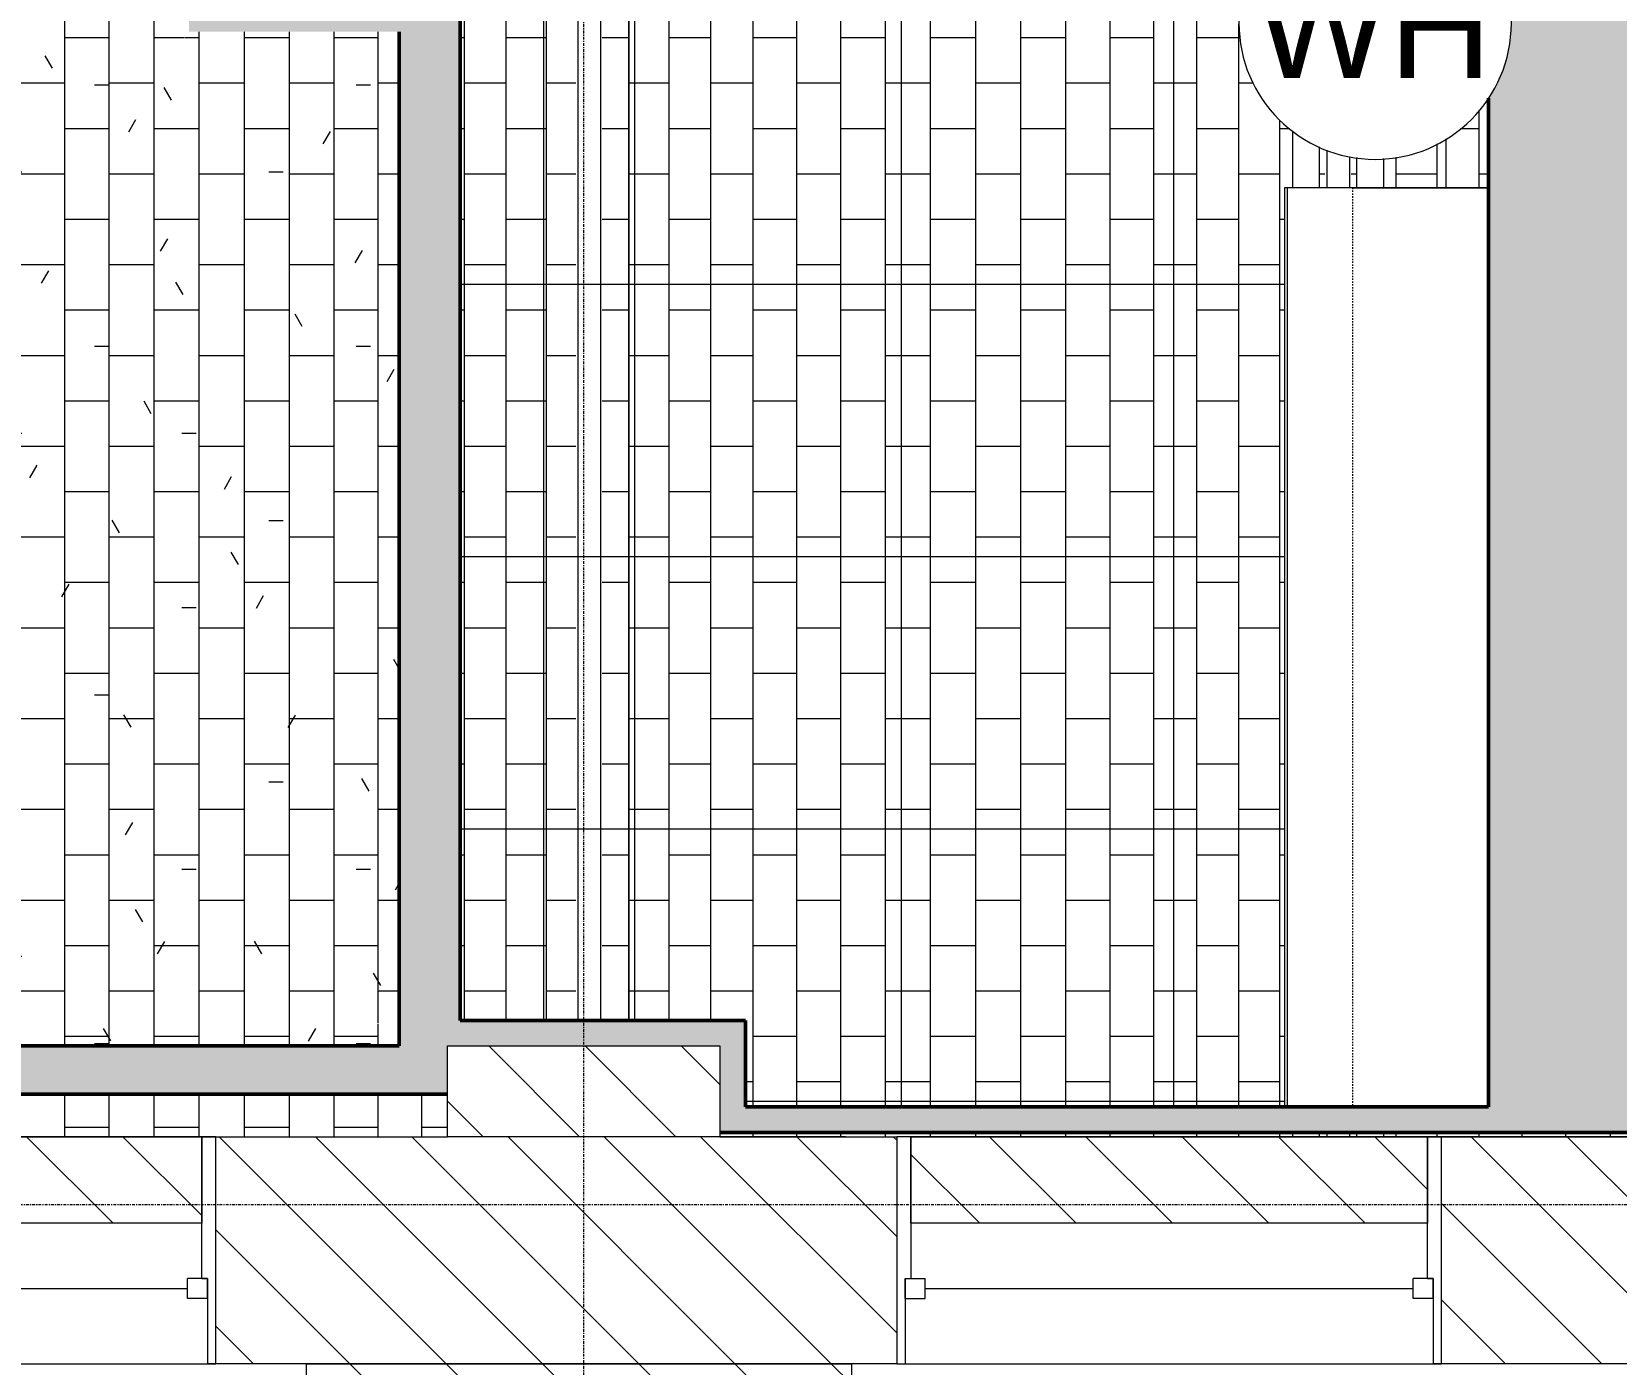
# Model space of a CAD drawing. Header units: inches. Extents: x -956 to 966, y -1111 to 895.
# Drawn here: x 317 to 456.7, y -243.3 to -125.9 of the extents above; entities that cross this region are included whole.
import ezdxf

# ---------------------------------------------------------------- set-up
doc = ezdxf.new("R2010")
doc.units = ezdxf.units.IN
doc.header["$MEASUREMENT"] = 0
for name, pattern in [('Dash', [0.25, 0.125, -0.125]), ('Dash_2_', [0.25, 0.125, -0.125]), ('Grid Line 1_4_', [0.4375, 0.25, -0.0625, 0.0625, -0.0625])]:
    doc.linetypes.add(name, pattern=pattern)
for name, color, linetype, lineweight in [('A-ANNO-NOTE', 131, 'Continuous', 9), ('A-CLNG', 13, 'Continuous', 13), ('A-CLNG-PATT', 13, 'Continuous', 13), ('A-FLOR', 192, 'Continuous', 13), ('A-GLAZ', 151, 'Continuous', 13), ('A-WALL', 113, 'Continuous', 13), ('A-WALL-PATT', 111, 'Continuous', 13), ('I-WALL', 2, 'Continuous', 13), ('P-SANR-FIXT', 6, 'Continuous', 13), ('Q-CASE', 31, 'Continuous', 9), ('Q-CASE-HDLN', 31, 'Dash_2_', 9), ('S-COLS', 52, 'Continuous', 13), ('S-GRID', 1, 'Continuous', 9)]:
    doc.layers.add(name, color=color, linetype=linetype, lineweight=lineweight)
doc.styles.add('Arial', font='arial.ttf', dxfattribs={"height": 9})
pattern_1 = [(135, (0, 0), (-4.24264, -4.24264), [])]

# ---------------------------------------------------------------- blocks, each defined once
blk = doc.blocks.new('Concrete-Square-Column - 24 x 8 pier-3368452-7TH FLOOR TELECOM OVERHEAD ROUTING PLAN')
at = {"layer": 'S-COLS', "lineweight": 9}
h = blk.add_hatch(dxfattribs=at)
h.set_pattern_fill('FP1_10', color=9, style=0, pattern_type=2)
h.set_pattern_definition([(225, (-219.244, -365.68), (4.24264, -4.24264), [])])
h.paths.add_polyline_path([(4, 12), (-4, 12), (-4, -12), (4, -12), (4, -6.62)], flags=0)
at = {"layer": 'S-COLS', "color": 53, "lineweight": 20}
for p, q in [((-4, 12), (4, 12)), ((-4, -12), (-4, 12)), ((4, 12), (4, -12)), ((4, -12), (-4, -12))]:
    blk.add_line(p, q, dxfattribs=at)
blk = doc.blocks.new('Double Hung - 48_ x 88_-2956991-7TH FLOOR TELECOM OVERHEAD ROUTING PLAN')
at = {"layer": 'A-GLAZ', "color": 53, "lineweight": 20}
for p, q in [((-22.75, 10), (-24, 10)), ((-22.75, 10), (-22.75, -2.5)), ((22.75, 10), (24, 10)), ((22.75, -2.5), (22.75, 10)), ((-23.25, -2.5), (-21.5, -2.5)), ((-23.25, -4.25), (-23.25, -2.5)), ((-23.25, -2.5), (-22.75, -2.5)), ((-23.25, -2.5), (-23.25, -10)), ((-21.5, -4.25), (-21.5, -2.5)), ((21.5, -4.25), (21.5, -2.5)), ((23.25, -2.5), (21.5, -2.5)), ((22.75, -2.5), (23.25, -2.5)), ((23.25, -4.25), (23.25, -2.5)), ((23.25, -2.5), (23.25, -10)), ((-21.5, -3.375), (21.5, -3.375)), ((-23.25, -4.25), (-21.5, -4.25)), ((23.25, -4.25), (21.5, -4.25)), ((-24, -10), (-23.25, -10)), ((24, -10), (23.25, -10))]:
    blk.add_line(p, q, dxfattribs=at)
blk = doc.blocks.new('Closet Shelf and Pole - 18_ Deep x 8_H-3525287-7TH FLOOR TELECOM OVERHEAD ROUTING PLAN')
at = {"layer": 'Q-CASE', "color": 9}
for p, q in [((0, 0), (0, -17.75)), ((0, -12), (0, 0)), ((81, -12), (81, 0)), ((0, -17.75), (0, -18)), ((0, -17.75), (81, -17.75)), ((0, -18), (81, -18))]:
    blk.add_line(p, q, dxfattribs=at)
at = {"layer": 'Q-CASE-HDLN', "color": 9, "linetype": 'Dash'}
blk.add_line((0, -12), (81, -12), dxfattribs=at)
blk = doc.blocks.new('FP_1_69-7TH FLOOR TELECOM OVERHEAD ROUTING PLAN')
at = {"layer": 'A-CLNG-PATT', "color": 50}
for p, q in [((331.96, -215.24), (331.96, -53.24)), ((335.87, -215.24), (335.87, -53.24)), ((339.82, -215.24), (339.82, -53.24)), ((367.18, -212.99), (367.18, -99.62)), ((370.84, -212.99), (370.84, -99.62)), ((374.39, -212.99), (374.39, -99.62)), ((331.96, -126.39), (335.87, -126.39)), ((339.82, -126.39), (342.44, -126.39)), ((342.51, -126.39), (343.8, -126.39)), ((343.8, -215.24), (343.8, -125.87)), ((347.78, -215.24), (347.78, -125.87)), ((347.78, -126.39), (351.75, -126.39)), ((351.75, -133.64), (351.75, -125.87)), ((355.69, -215.24), (355.69, -125.87)), ((355.69, -126.39), (359.58, -126.39)), ((359.58, -127.32), (359.58, -125.87)), ((366.81, -126.39), (367.18, -126.39)), ((370.84, -126.39), (374.15, -126.39)), ((374.15, -126.39), (374.39, -126.39)), ((359.58, -213.09), (359.58, -127.35)), ((328.1, -130.39), (331.96, -130.39)), ((335.87, -130.39), (339.82, -130.39)), ((343.8, -130.39), (347.78, -130.39)), ((351.75, -130.39), (355.68, -130.39)), ((359.58, -130.39), (361.43, -130.39)), ((367.18, -130.39), (370.84, -130.39)), ((374.39, -130.39), (376.99, -130.39)), ((351.75, -215.24), (351.75, -133.67)), ((331.96, -134.39), (335.87, -134.39)), ((339.82, -134.39), (343.8, -134.39)), ((347.78, -134.39), (351.75, -134.39)), ((355.69, -134.39), (359.58, -134.39)), ((366.81, -134.39), (367.18, -134.39)), ((370.84, -134.39), (374.15, -134.39)), ((374.15, -134.39), (374.39, -134.39)), ((328.1, -138.39), (331.96, -138.39)), ((335.87, -138.39), (339.82, -138.39)), ((343.8, -138.39), (347.78, -138.39)), ((351.75, -138.39), (355.69, -138.39)), ((359.58, -138.39), (361.43, -138.39)), ((367.18, -138.39), (370.84, -138.39)), ((374.39, -138.39), (376.99, -138.39)), ((331.96, -142.39), (335.87, -142.39)), ((339.82, -142.39), (343.8, -142.39)), ((347.78, -142.39), (351.75, -142.39)), ((355.69, -142.39), (359.58, -142.39)), ((366.81, -142.39), (367.18, -142.39)), ((370.84, -142.39), (374.15, -142.39)), ((374.15, -142.39), (374.39, -142.39)), ((328.1, -146.39), (331.96, -146.39)), ((335.87, -146.39), (339.82, -146.39)), ((343.8, -146.39), (347.78, -146.39)), ((351.75, -146.39), (355.69, -146.39)), ((359.58, -146.39), (361.43, -146.39)), ((367.18, -146.39), (370.84, -146.39)), ((374.39, -146.39), (376.99, -146.39)), ((331.96, -150.39), (335.87, -150.39)), ((339.82, -150.39), (343.8, -150.39)), ((347.78, -150.39), (351.75, -150.39)), ((355.69, -150.39), (359.58, -150.39)), ((366.81, -150.39), (367.18, -150.39)), ((370.84, -150.39), (374.15, -150.39)), ((374.15, -150.39), (374.39, -150.39)), ((328.1, -154.39), (331.96, -154.39)), ((335.87, -154.39), (339.82, -154.39)), ((343.8, -154.39), (347.78, -154.39)), ((351.75, -154.39), (355.69, -154.39)), ((359.58, -154.39), (361.43, -154.39)), ((367.18, -154.39), (370.84, -154.39)), ((374.39, -154.39), (376.99, -154.39)), ((331.96, -158.39), (335.87, -158.39)), ((339.82, -158.39), (343.8, -158.39)), ((347.78, -158.39), (351.75, -158.39)), ((355.69, -158.39), (359.58, -158.39)), ((366.81, -158.39), (367.18, -158.39)), ((370.84, -158.39), (374.15, -158.39)), ((374.15, -158.39), (374.39, -158.39)), ((328.1, -162.39), (331.96, -162.39)), ((335.87, -162.39), (339.82, -162.39)), ((343.8, -162.39), (347.78, -162.39)), ((351.75, -162.39), (355.69, -162.39)), ((359.58, -162.39), (361.43, -162.39)), ((367.18, -162.39), (370.84, -162.39)), ((374.39, -162.39), (376.99, -162.39)), ((331.96, -166.39), (335.87, -166.39)), ((339.82, -166.39), (343.8, -166.39)), ((347.78, -166.39), (351.75, -166.39)), ((355.69, -166.39), (359.58, -166.39)), ((366.81, -166.39), (367.18, -166.39)), ((370.84, -166.39), (374.15, -166.39)), ((374.15, -166.39), (374.39, -166.39)), ((328.1, -170.39), (331.96, -170.39)), ((335.87, -170.39), (339.82, -170.39)), ((343.8, -170.39), (347.78, -170.39)), ((351.75, -170.39), (355.69, -170.39)), ((359.58, -170.39), (361.43, -170.39)), ((367.18, -170.39), (370.84, -170.39)), ((374.39, -170.39), (376.99, -170.39)), ((331.96, -174.39), (335.87, -174.39)), ((339.82, -174.39), (343.8, -174.39)), ((347.78, -174.39), (351.75, -174.39)), ((355.69, -174.39), (359.58, -174.39)), ((366.81, -174.39), (367.18, -174.39)), ((370.84, -174.39), (374.15, -174.39)), ((374.15, -174.39), (374.39, -174.39)), ((328.1, -178.39), (331.96, -178.39)), ((335.87, -178.39), (339.82, -178.39)), ((343.8, -178.39), (347.78, -178.39)), ((351.75, -178.39), (355.69, -178.39)), ((359.58, -178.39), (361.43, -178.39)), ((367.18, -178.39), (370.84, -178.39)), ((374.39, -178.39), (376.99, -178.39)), ((331.96, -182.39), (335.87, -182.39)), ((339.82, -182.39), (343.8, -182.39)), ((347.78, -182.39), (351.75, -182.39)), ((355.69, -182.39), (359.58, -182.39)), ((366.81, -182.39), (367.18, -182.39)), ((370.84, -182.39), (374.15, -182.39)), ((374.15, -182.39), (374.39, -182.39)), ((328.1, -186.39), (331.96, -186.39)), ((335.87, -186.39), (339.82, -186.39)), ((343.8, -186.39), (347.78, -186.39)), ((351.75, -186.39), (355.69, -186.39)), ((359.58, -186.39), (361.43, -186.39)), ((367.18, -186.39), (370.84, -186.39)), ((374.39, -186.39), (376.99, -186.39)), ((331.96, -190.39), (335.87, -190.39)), ((339.82, -190.39), (343.8, -190.39)), ((347.78, -190.39), (351.75, -190.39)), ((355.69, -190.39), (359.58, -190.39)), ((366.81, -190.39), (367.18, -190.39)), ((370.84, -190.39), (374.15, -190.39)), ((374.15, -190.39), (374.39, -190.39)), ((328.1, -194.39), (331.96, -194.39)), ((335.87, -194.39), (339.82, -194.39)), ((343.8, -194.39), (347.78, -194.39)), ((351.75, -194.39), (355.69, -194.39)), ((359.58, -194.39), (361.43, -194.39)), ((367.18, -194.39), (370.84, -194.39)), ((374.39, -194.39), (376.99, -194.39)), ((331.96, -198.39), (335.87, -198.39)), ((339.82, -198.39), (343.8, -198.39)), ((347.78, -198.39), (351.75, -198.39)), ((355.69, -198.39), (359.58, -198.39)), ((366.81, -198.39), (367.18, -198.39)), ((370.84, -198.39), (374.15, -198.39)), ((374.15, -198.39), (374.39, -198.39)), ((328.1, -202.39), (331.96, -202.39)), ((335.87, -202.39), (339.82, -202.39)), ((343.8, -202.39), (347.78, -202.39)), ((351.75, -202.39), (355.69, -202.39)), ((359.58, -202.39), (361.43, -202.39)), ((367.18, -202.39), (370.84, -202.39)), ((374.39, -202.39), (376.99, -202.39)), ((331.96, -206.39), (335.87, -206.39)), ((339.82, -206.39), (343.8, -206.39)), ((347.78, -206.39), (351.75, -206.39)), ((355.69, -206.39), (359.58, -206.39)), ((366.81, -206.39), (367.18, -206.39)), ((370.84, -206.39), (374.15, -206.39)), ((374.15, -206.39), (374.39, -206.39)), ((328.1, -210.39), (331.96, -210.39)), ((335.87, -210.39), (339.82, -210.39)), ((343.8, -210.39), (347.78, -210.39)), ((351.75, -210.39), (355.69, -210.39)), ((359.58, -210.39), (361.43, -210.39)), ((367.18, -210.39), (370.84, -210.39)), ((374.39, -210.39), (376.99, -210.39)), ((359.58, -213.23), (359.58, -213.13)), ((359.58, -215.24), (359.58, -213.33)), ((331.96, -214.39), (335.87, -214.39)), ((339.82, -214.39), (343.8, -214.39)), ((347.78, -214.39), (351.75, -214.39)), ((355.69, -214.39), (359.58, -214.39))]:
    blk.add_line(p, q, dxfattribs=at)
at = {"layer": 'A-CLNG-PATT', "color": 253}
for p, q in [((331.96, -223.24), (331.96, -219.49)), ((335.87, -223.24), (335.87, -219.49)), ((339.82, -223.24), (339.82, -219.49)), ((343.8, -223.24), (343.8, -219.49)), ((347.78, -223.24), (347.78, -219.49)), ((351.75, -223.24), (351.75, -219.49)), ((355.69, -223.24), (355.69, -219.49)), ((359.58, -223.24), (359.58, -219.49)), ((363.42, -223.24), (363.42, -219.49)), ((331.96, -222.39), (335.87, -222.39)), ((339.82, -222.39), (343.8, -222.39)), ((347.78, -222.39), (351.75, -222.39)), ((355.69, -222.39), (359.58, -222.39)), ((363.42, -222.39), (365.68, -222.39))]:
    blk.add_line(p, q, dxfattribs=at)
blk = doc.blocks.new('FP_1_70-7TH FLOOR TELECOM OVERHEAD ROUTING PLAN')
at = {"layer": 'A-CLNG-PATT', "color": 50}
for p, q in [((381.67, -212.99), (381.67, -99.62)), ((385.21, -212.99), (385.21, -99.62)), ((388.87, -212.99), (388.87, -99.62)), ((392.62, -220.62), (392.62, -99.62)), ((396.45, -220.62), (396.45, -99.62)), ((400.34, -220.62), (400.34, -99.62)), ((404.28, -220.62), (404.28, -99.62)), ((408.25, -220.62), (408.25, -99.62)), ((412.23, -220.62), (412.23, -99.62)), ((416.2, -220.62), (416.2, -99.62)), ((420.16, -220.62), (420.16, -99.62)), ((424.07, -220.62), (424.07, -99.62)), ((427.93, -220.62), (427.93, -99.62)), ((431.72, -220.62), (431.72, -99.62)), ((435.42, -220.62), (435.42, -125.2)), ((379.3, -126.39), (381.67, -126.39)), ((385.21, -126.39), (388.87, -126.39)), ((392.62, -126.39), (396.45, -126.39)), ((400.34, -126.39), (404.28, -126.39)), ((408.25, -126.39), (412.23, -126.39)), ((416.2, -126.39), (420.16, -126.39)), ((424.07, -126.39), (427.93, -126.39)), ((431.72, -126.39), (435.42, -126.39)), ((381.67, -130.39), (382.15, -130.39)), ((382.15, -130.39), (385.21, -130.39)), ((388.87, -130.39), (392.62, -130.39)), ((396.45, -130.39), (400.34, -130.39)), ((404.28, -130.39), (408.25, -130.39)), ((412.23, -130.39), (416.2, -130.39)), ((420.16, -130.39), (424.07, -130.39)), ((427.93, -130.39), (431.72, -130.39)), ((435.42, -130.39), (436.69, -130.39)), ((439.02, -220.62), (439.02, -133.68)), ((379.3, -134.39), (381.67, -134.39)), ((385.21, -134.39), (388.87, -134.39)), ((392.62, -134.39), (396.45, -134.39)), ((400.34, -134.39), (404.28, -134.39)), ((408.25, -134.39), (412.23, -134.39)), ((416.2, -134.39), (420.16, -134.39)), ((424.07, -134.39), (427.93, -134.39)), ((431.72, -134.39), (435.42, -134.39)), ((439.02, -134.39), (439.89, -134.39)), ((442.5, -139.62), (442.5, -136.03)), ((381.67, -138.39), (382.15, -138.39)), ((382.15, -138.39), (385.21, -138.39)), ((388.87, -138.39), (392.62, -138.39)), ((396.45, -138.39), (400.34, -138.39)), ((404.28, -138.39), (408.25, -138.39)), ((412.23, -138.39), (416.2, -138.39)), ((420.16, -138.39), (424.07, -138.39)), ((427.93, -138.39), (431.72, -138.39)), ((435.42, -138.39), (439.02, -138.39)), ((442.5, -138.39), (442.99, -138.39)), ((379.3, -142.39), (381.67, -142.39)), ((385.21, -142.39), (388.87, -142.39)), ((392.62, -142.39), (396.45, -142.39)), ((400.34, -142.39), (404.28, -142.39)), ((408.25, -142.39), (412.23, -142.39)), ((416.2, -142.39), (420.16, -142.39)), ((424.07, -142.39), (427.93, -142.39)), ((431.72, -142.39), (435.42, -142.39)), ((439.02, -142.39), (439.42, -142.39)), ((381.67, -146.39), (382.15, -146.39)), ((382.15, -146.39), (385.21, -146.39)), ((388.87, -146.39), (392.62, -146.39)), ((396.45, -146.39), (400.34, -146.39)), ((404.28, -146.39), (408.25, -146.39)), ((412.23, -146.39), (416.2, -146.39)), ((420.16, -146.39), (424.07, -146.39)), ((427.93, -146.39), (431.72, -146.39)), ((435.42, -146.39), (439.02, -146.39)), ((379.3, -150.39), (381.67, -150.39)), ((385.21, -150.39), (388.87, -150.39)), ((392.62, -150.39), (396.45, -150.39)), ((400.34, -150.39), (404.28, -150.39)), ((408.25, -150.39), (412.23, -150.39)), ((416.2, -150.39), (420.16, -150.39)), ((424.07, -150.39), (427.93, -150.39)), ((431.72, -150.39), (435.42, -150.39)), ((439.02, -150.39), (439.42, -150.39)), ((381.67, -154.39), (382.15, -154.39)), ((382.15, -154.39), (385.21, -154.39)), ((388.87, -154.39), (392.62, -154.39)), ((396.45, -154.39), (400.34, -154.39)), ((404.28, -154.39), (408.25, -154.39)), ((412.23, -154.39), (416.2, -154.39)), ((420.16, -154.39), (424.07, -154.39)), ((427.93, -154.39), (431.72, -154.39)), ((435.42, -154.39), (439.02, -154.39)), ((379.3, -158.39), (381.67, -158.39)), ((385.21, -158.39), (388.87, -158.39)), ((392.62, -158.39), (396.45, -158.39)), ((400.34, -158.39), (404.28, -158.39)), ((408.25, -158.39), (412.23, -158.39)), ((416.2, -158.39), (420.16, -158.39)), ((424.07, -158.39), (427.93, -158.39)), ((431.72, -158.39), (435.42, -158.39)), ((439.02, -158.39), (439.42, -158.39)), ((381.67, -162.39), (382.15, -162.39)), ((382.15, -162.39), (385.21, -162.39)), ((388.87, -162.39), (392.62, -162.39)), ((396.45, -162.39), (400.34, -162.39)), ((404.28, -162.39), (408.25, -162.39)), ((412.23, -162.39), (416.2, -162.39)), ((420.16, -162.39), (424.07, -162.39)), ((427.93, -162.39), (431.72, -162.39)), ((435.42, -162.39), (439.02, -162.39)), ((379.3, -166.39), (381.67, -166.39)), ((385.21, -166.39), (388.87, -166.39)), ((392.62, -166.39), (396.45, -166.39)), ((400.34, -166.39), (404.28, -166.39)), ((408.25, -166.39), (412.23, -166.39)), ((416.2, -166.39), (420.16, -166.39)), ((424.07, -166.39), (427.93, -166.39)), ((431.72, -166.39), (435.42, -166.39)), ((439.02, -166.39), (439.42, -166.39)), ((381.67, -170.39), (382.15, -170.39)), ((382.15, -170.39), (385.21, -170.39)), ((388.87, -170.39), (392.62, -170.39)), ((396.45, -170.39), (400.34, -170.39)), ((404.28, -170.39), (408.25, -170.39)), ((412.23, -170.39), (416.2, -170.39)), ((420.16, -170.39), (424.07, -170.39)), ((427.93, -170.39), (431.72, -170.39)), ((435.42, -170.39), (439.02, -170.39)), ((379.3, -174.39), (381.67, -174.39)), ((385.21, -174.39), (388.87, -174.39)), ((392.62, -174.39), (396.45, -174.39)), ((400.34, -174.39), (404.28, -174.39)), ((408.25, -174.39), (412.23, -174.39)), ((416.2, -174.39), (420.16, -174.39)), ((424.07, -174.39), (427.93, -174.39)), ((431.72, -174.39), (435.42, -174.39)), ((439.02, -174.39), (439.42, -174.39)), ((381.67, -178.39), (382.15, -178.39)), ((382.15, -178.39), (385.21, -178.39)), ((388.87, -178.39), (392.62, -178.39)), ((396.45, -178.39), (400.34, -178.39)), ((404.28, -178.39), (408.25, -178.39)), ((412.23, -178.39), (416.2, -178.39)), ((420.16, -178.39), (424.07, -178.39)), ((427.93, -178.39), (431.72, -178.39)), ((435.42, -178.39), (439.02, -178.39)), ((379.3, -182.39), (381.67, -182.39)), ((385.21, -182.39), (388.87, -182.39)), ((392.62, -182.39), (396.45, -182.39)), ((400.34, -182.39), (404.28, -182.39)), ((408.25, -182.39), (412.23, -182.39)), ((416.2, -182.39), (420.16, -182.39)), ((424.07, -182.39), (427.93, -182.39)), ((431.72, -182.39), (435.42, -182.39)), ((439.02, -182.39), (439.42, -182.39)), ((381.67, -186.39), (382.15, -186.39)), ((382.15, -186.39), (385.21, -186.39)), ((388.87, -186.39), (392.62, -186.39)), ((396.45, -186.39), (400.34, -186.39)), ((404.28, -186.39), (408.25, -186.39)), ((412.23, -186.39), (416.2, -186.39)), ((420.16, -186.39), (424.07, -186.39)), ((427.93, -186.39), (431.72, -186.39)), ((435.42, -186.39), (439.02, -186.39)), ((379.3, -190.39), (381.67, -190.39)), ((385.21, -190.39), (388.87, -190.39)), ((392.62, -190.39), (396.45, -190.39)), ((400.34, -190.39), (404.28, -190.39)), ((408.25, -190.39), (412.23, -190.39)), ((416.2, -190.39), (420.16, -190.39)), ((424.07, -190.39), (427.93, -190.39)), ((431.72, -190.39), (435.42, -190.39)), ((439.02, -190.39), (439.42, -190.39)), ((381.67, -194.39), (382.15, -194.39)), ((382.15, -194.39), (385.21, -194.39)), ((388.87, -194.39), (392.62, -194.39)), ((396.45, -194.39), (400.34, -194.39)), ((404.28, -194.39), (408.25, -194.39)), ((412.23, -194.39), (416.2, -194.39)), ((420.16, -194.39), (424.07, -194.39)), ((427.93, -194.39), (431.72, -194.39)), ((435.42, -194.39), (439.02, -194.39)), ((379.3, -198.39), (381.67, -198.39)), ((385.21, -198.39), (388.87, -198.39)), ((392.62, -198.39), (396.45, -198.39)), ((400.37, -198.39), (404.28, -198.39)), ((408.25, -198.39), (412.23, -198.39)), ((416.2, -198.39), (420.16, -198.39)), ((424.07, -198.39), (427.93, -198.39)), ((431.72, -198.39), (435.42, -198.39)), ((439.02, -198.39), (439.42, -198.39)), ((381.67, -202.39), (382.15, -202.39)), ((382.15, -202.39), (385.21, -202.39)), ((388.87, -202.39), (392.62, -202.39)), ((396.45, -202.39), (400.34, -202.39)), ((404.28, -202.39), (408.25, -202.39)), ((412.23, -202.39), (416.2, -202.39)), ((420.16, -202.39), (424.07, -202.39)), ((427.93, -202.39), (431.72, -202.39)), ((435.42, -202.39), (439.02, -202.39)), ((379.3, -206.39), (381.67, -206.39)), ((385.21, -206.39), (388.87, -206.39)), ((392.62, -206.39), (396.45, -206.39)), ((400.34, -206.39), (404.28, -206.39)), ((408.25, -206.39), (412.23, -206.39)), ((416.2, -206.39), (420.16, -206.39)), ((424.07, -206.39), (427.93, -206.39)), ((431.72, -206.39), (435.42, -206.39)), ((439.02, -206.39), (439.42, -206.39)), ((381.67, -210.39), (382.15, -210.39)), ((382.15, -210.39), (385.21, -210.39)), ((388.87, -210.39), (392.62, -210.39)), ((396.45, -210.39), (400.34, -210.39)), ((404.28, -210.39), (408.25, -210.39)), ((412.23, -210.39), (416.2, -210.39)), ((420.16, -210.39), (424.07, -210.39)), ((427.93, -210.39), (431.72, -210.39)), ((435.42, -210.39), (439.02, -210.39)), ((392.62, -214.39), (396.45, -214.39)), ((400.34, -214.39), (404.28, -214.39)), ((408.25, -214.39), (412.23, -214.39)), ((416.2, -214.39), (420.16, -214.39)), ((424.07, -214.39), (427.93, -214.39)), ((431.72, -214.39), (435.42, -214.39)), ((439.02, -214.39), (439.42, -214.39)), ((391.93, -218.39), (392.62, -218.39)), ((396.45, -218.39), (400.34, -218.39)), ((404.28, -218.39), (408.25, -218.39)), ((412.23, -218.39), (416.2, -218.39)), ((420.16, -218.39), (424.07, -218.39)), ((427.93, -218.39), (431.72, -218.39)), ((435.42, -218.39), (439.02, -218.39))]:
    blk.add_line(p, q, dxfattribs=at)
at = {"layer": 'A-CLNG-PATT', "color": 253}
for p, q in [((392.62, -223.24), (392.62, -222.87)), ((396.45, -223.24), (396.45, -222.87)), ((400.34, -223.24), (400.34, -222.87)), ((404.28, -223.24), (404.28, -222.87)), ((408.25, -223.24), (408.25, -222.87)), ((412.23, -223.24), (412.23, -222.87)), ((416.2, -223.24), (416.2, -222.87)), ((420.16, -223.24), (420.16, -222.87)), ((424.07, -223.24), (424.07, -222.87)), ((427.93, -223.24), (427.93, -222.87)), ((431.72, -223.24), (431.72, -222.87)), ((435.42, -223.24), (435.42, -222.87)), ((439.02, -223.24), (439.02, -222.87))]:
    blk.add_line(p, q, dxfattribs=at)
at = {"layer": 'A-CLNG-PATT', "color": 7}
blk.add_line((442.5, -223.24), (442.5, -222.87), dxfattribs=at)
blk = doc.blocks.new('FP_1_71-7TH FLOOR TELECOM OVERHEAD ROUTING PLAN')
at = {"layer": 'A-CLNG-PATT', "color": 50}
for p, q in [((456.58, -139.62), (456.58, -132.78)), ((454.95, -134.39), (456.58, -134.39)), ((452.88, -139.62), (452.88, -135.74)), ((445.8, -139.62), (445.8, -136.96)), ((449.28, -139.62), (449.28, -136.94)), ((445.3, -138.39), (445.8, -138.39)), ((449.28, -138.39), (452.88, -138.39)), ((456.58, -138.39), (457.42, -138.39))]:
    blk.add_line(p, q, dxfattribs=at)
at = {"layer": 'A-CLNG-PATT', "color": 7}
blk.add_line((445.8, -223.24), (445.8, -222.87), dxfattribs=at)
at = {"layer": 'A-CLNG-PATT', "color": 253}
for p, q in [((449.28, -223.24), (449.28, -222.87)), ((452.88, -223.24), (452.88, -222.87)), ((456.58, -223.24), (456.58, -222.87)), ((460.37, -223.24), (460.37, -222.87)), ((464.23, -223.24), (464.23, -222.87)), ((468.15, -223.24), (468.15, -222.87))]:
    blk.add_line(p, q, dxfattribs=at)
blk = doc.blocks.new('7th Floor Vault3 - 7th Floor Vault-3165199-7TH FLOOR TELECOM OVERHEAD ROUTING PLAN')
at = {"layer": 'A-CLNG', "color": 10, "lineweight": 9}
for p, q in [((374.15, -99.62), (374.15, -212.99)), ((374.15, -99.62), (374.15, -212.99)), ((377.15, -99.62), (377.15, -212.99)), ((379.15, -99.62), (379.15, -212.99)), ((382.15, -99.62), (382.15, -212.99)), ((382.15, -99.62), (382.15, -212.99)), ((440.15, -134.6), (440.15, -139.62)), ((440.15, -134.6), (440.15, -139.62)), ((443.15, -136.3), (443.15, -139.62)), ((445.15, -136.89), (445.15, -139.62)), ((448.15, -137.05), (448.15, -139.62)), ((448.15, -137.05), (448.15, -139.62)), ((344.02, -223.24), (316.15, -223.24)), ((345.27, -223.24), (344.02, -223.24)), ((400.76, -223.24), (389.68, -223.24)), ((406.52, -223.24), (405.27, -223.24)), ((440.15, -223.24), (406.52, -223.24)), ((438.62, -223.24), (440.17, -223.24)), ((443.15, -223.24), (440.15, -223.24)), ((443.15, -223.24), (440.15, -223.24)), ((440.17, -223.24), (443.15, -223.24)), ((445.15, -223.24), (443.15, -223.24)), ((448.15, -223.24), (445.15, -223.24)), ((448.15, -223.24), (445.15, -223.24)), ((445.15, -223.24), (448.12, -223.24)), ((448.12, -223.24), (449.68, -223.24)), ((452.02, -223.24), (448.15, -223.24)), ((478.52, -223.24), (452.02, -223.24))]:
    blk.add_line(p, q, dxfattribs=at)
at = {"layer": 'A-CLNG', "color": 254, "lineweight": 9}
for p, q in [((440.15, -222.87), (440.15, -223.24)), ((443.15, -222.87), (443.15, -223.24)), ((445.15, -222.87), (445.15, -223.24)), ((448.15, -222.87), (448.15, -223.24))]:
    blk.add_line(p, q, dxfattribs=at)
at = {"layer": 'A-CLNG', "color": 9, "lineweight": 9}
for p, q in [((440.15, -222.87), (440.15, -223.24)), ((448.15, -222.87), (448.15, -223.24))]:
    blk.add_line(p, q, dxfattribs=at)
for name in ['FP_1_69-7TH FLOOR TELECOM OVERHEAD ROUTING PLAN', 'FP_1_70-7TH FLOOR TELECOM OVERHEAD ROUTING PLAN', 'FP_1_71-7TH FLOOR TELECOM OVERHEAD ROUTING PLAN']:
    blk.add_blockref(name, (0, 0), dxfattribs=at)
blk = doc.blocks.new('Water Heater - Water Heater-3424115-7TH FLOOR TELECOM OVERHEAD ROUTING PLAN')
at = {"layer": 'P-SANR-FIXT', "color": 9, "lineweight": 9}
for start, end in [(360, 180), (180, 360)]:
    blk.add_arc((0, 0), 12, start, end, dxfattribs=at)

msp = doc.modelspace()

# ---------------------------------------------------------------- hatches: boundary and pattern name
at = {"layer": 'A-CLNG-PATT'}
h = msp.add_hatch(dxfattribs=at)
h.set_pattern_fill('FP1_12', color=253, style=0, pattern_type=2)
h.set_pattern_definition([(0, (0, 0), (30.72, 7.68), [1.267, -21.773, 1.267, -21.773, -122.88]), (0, (0, 0), (30.72, 7.68), [-46.08, 1.267, -44.813, 1.267, -21.773, -53.76]), (0, (0, 0), (30.72, 7.68), [-115.2, 1.267, -14.093, 1.267, -37.133]), (120, (11.52, 3.84), (-22.01108, 22.7643), [1.267, -21.773, 1.267, -21.773, -122.88]), (120, (11.52, 3.84), (-22.01108, 22.7643), [-46.08, 1.267, -44.813, 1.267, -21.773, -53.76]), (120, (11.52, 3.84), (-22.01108, 22.7643), [-115.2, 1.267, -14.093, 1.267, -37.133]), (240, (15.36, 19.2), (-8.70892, -30.4443), [1.267, -21.773, 1.267, -21.773, -122.88]), (240, (15.36, 19.2), (-8.70892, -30.4443), [-46.08, 1.267, -44.813, 1.267, -21.773, -53.76]), (240, (15.36, 19.2), (-8.70892, -30.4443), [-115.2, 1.267, -14.093, 1.267, -37.133])])
h.paths.add_polyline_path([(349.43, -215.24), (349.43, -125.87), (330.9, -125.87), (330.9, -53.24), (271.9, -53.24), (271.9, -120.99), (289.9, -120.99), (289.9, -125.87), (267.02, -125.87), (267.02, -64.87), (133.15, -64.87), (133.15, -179.49), (205.15, -179.49), (205.15, -215.24), (344.21, -215.24)], flags=0)
h.paths.add_polyline_path([(301.15, -164.49), (300.37, -164.39), (299.65, -164.09), (299.03, -163.62), (298.55, -162.99), (298.25, -162.27), (298.15, -161.49), (298.25, -160.72), (298.55, -159.99), (299.03, -159.37), (299.66, -158.89), (300.37, -158.6), (301.15, -158.49), (301.92, -158.6), (302.65, -158.9), (303.27, -159.37), (303.75, -159.99), (304.05, -160.72), (304.15, -161.49), (304.05, -162.27), (303.75, -162.99), (303.27, -163.62), (302.65, -164.09), (301.92, -164.39)], flags=0)
h.paths.add_polyline_path([(253.15, -164.49), (252.37, -164.39), (251.65, -164.09), (251.03, -163.62), (250.55, -162.99), (250.25, -162.27), (250.15, -161.49), (250.25, -160.72), (250.55, -159.99), (251.03, -159.37), (251.65, -158.9), (252.37, -158.6), (253.15, -158.49), (253.92, -158.6), (254.65, -158.9), (255.27, -159.37), (255.75, -159.99), (256.05, -160.72), (256.15, -161.49), (256.05, -162.27), (255.75, -162.99), (255.27, -163.62), (254.65, -164.09), (253.92, -164.39)], flags=0)
h.paths.add_polyline_path([(205.15, -164.49), (204.37, -164.39), (203.65, -164.09), (203.03, -163.62), (202.55, -162.99), (202.25, -162.27), (202.15, -161.49), (202.25, -160.72), (202.55, -159.99), (203.03, -159.37), (203.65, -158.9), (204.37, -158.6), (205.15, -158.49), (205.92, -158.6), (206.65, -158.9), (207.27, -159.37), (207.75, -159.99), (208.05, -160.72), (208.15, -161.49), (208.05, -162.27), (207.75, -162.99), (207.27, -163.62), (206.65, -164.09), (205.92, -164.39)], flags=0)
h.paths.add_polyline_path([(157.15, -164.49), (156.37, -164.39), (155.65, -164.09), (155.03, -163.62), (154.55, -162.99), (154.25, -162.27), (154.15, -161.49), (154.25, -160.72), (154.55, -159.99), (155.03, -159.37), (155.65, -158.9), (156.37, -158.6), (157.15, -158.49), (157.92, -158.6), (158.65, -158.9), (159.27, -159.37), (159.75, -159.99), (160.05, -160.72), (160.15, -161.49), (160.05, -162.27), (159.75, -162.99), (159.27, -163.62), (158.65, -164.09), (157.92, -164.39)], flags=0)
h.paths.add_polyline_path([(157.15, -97.87), (156.37, -97.77), (155.65, -97.47), (155.03, -96.99), (154.55, -96.37), (154.25, -95.65), (154.15, -94.87), (154.26, -94.07), (154.55, -93.37), (155.03, -92.75), (155.65, -92.27), (156.37, -91.97), (157.15, -91.87), (157.92, -91.97), (158.65, -92.27), (159.27, -92.75), (159.75, -93.37), (160.05, -94.09), (160.15, -94.87), (160.05, -95.65), (159.75, -96.37), (159.27, -96.99), (158.65, -97.47), (157.92, -97.77)], flags=0)
h.paths.add_polyline_path([(205.15, -97.87), (204.37, -97.77), (203.65, -97.47), (203.03, -96.99), (202.55, -96.37), (202.25, -95.65), (202.15, -94.87), (202.26, -94.07), (202.55, -93.37), (203.03, -92.75), (203.65, -92.27), (204.37, -91.97), (205.15, -91.87), (205.92, -91.97), (206.65, -92.27), (207.27, -92.75), (207.75, -93.37), (208.05, -94.09), (208.15, -94.87), (208.05, -95.65), (207.75, -96.37), (207.27, -96.99), (206.65, -97.47), (205.92, -97.77)], flags=0)
h.paths.add_polyline_path([(253.15, -97.87), (252.37, -97.77), (251.65, -97.47), (251.03, -96.99), (250.55, -96.37), (250.25, -95.65), (250.15, -94.87), (250.26, -94.07), (250.55, -93.37), (251.03, -92.75), (251.65, -92.27), (252.37, -91.97), (253.15, -91.87), (253.92, -91.97), (254.65, -92.27), (255.27, -92.75), (255.75, -93.37), (256.05, -94.09), (256.15, -94.87), (256.05, -95.65), (255.75, -96.37), (255.27, -96.99), (254.65, -97.47), (253.92, -97.77)], flags=0)
h.paths.add_polyline_path([(301.15, -97.87), (300.37, -97.77), (299.65, -97.47), (299.03, -96.99), (298.55, -96.37), (298.25, -95.65), (298.15, -94.87), (298.26, -94.07), (298.55, -93.37), (299.03, -92.75), (299.66, -92.27), (300.37, -91.97), (301.15, -91.87), (301.92, -91.97), (302.65, -92.27), (303.27, -92.75), (303.75, -93.37), (304.05, -94.09), (304.15, -94.87), (304.05, -95.65), (303.75, -96.37), (303.27, -96.99), (302.65, -97.47), (301.92, -97.77)], flags=0)
h = msp.add_hatch(dxfattribs=at)
h.set_pattern_fill('FP1_32', color=253, style=0, pattern_type=2)
h.set_pattern_definition([(90, (417.667, -172.12), (24, -1e-15), []), (0, (417.667, -172.12), (0, -24), [])])
h.paths.add_polyline_path([(418.46, -220.62), (427.42, -220.62), (427.42, -139.62), (445.42, -139.62), (445.39, -131.79), (443.9, -133.6), (442.08, -135.1), (440.01, -136.21), (437.76, -136.89), (435.42, -137.12), (433.08, -136.89), (430.82, -136.21), (428.75, -135.1), (426.93, -133.6), (425.44, -131.79), (424.33, -129.71), (423.65, -127.46), (423.42, -125.12), (423.65, -122.78), (424.33, -120.53), (425.44, -118.45), (426.93, -116.63), (428.75, -115.14), (430.82, -114.03), (433.08, -113.35), (435.42, -113.12), (437.76, -113.35), (440.01, -114.03), (442.08, -115.14), (443.9, -116.63), (445.42, -118.45), (445.42, -99.62), (354.81, -99.62), (354.81, -212.99), (379.93, -212.99), (379.93, -220.62), (388.76, -220.62)], flags=0)
at = {"layer": 'A-WALL-PATT'}
for points in [[(461.42, -222.87), (461.42, -99.24), (445.42, -99.24), (445.42, -118.49), (446.5, -120.53), (447.19, -122.78), (447.42, -125.12), (447.19, -127.46), (446.5, -129.71), (445.42, -131.77), (445.42, -222.87), (448.16, -222.87)], [(344.21, -125.87), (354.81, -125.87), (354.81, -121.62), (330.9, -121.62), (330.9, -125.87)], [(354.81, -212.99), (354.81, -125.87), (349.43, -125.87), (349.43, -212.99), (353.68, -212.99)], [(353.68, -219.49), (353.68, -212.99), (349.43, -212.99), (349.43, -219.49)], [(379.93, -215.24), (379.93, -212.99), (353.68, -212.99), (353.68, -215.24), (377.68, -215.24)], [(299.66, -219.49), (349.43, -219.49), (349.43, -215.24), (205.15, -215.24), (205.15, -219.49), (269.96, -219.49)], [(379.93, -220.62), (379.93, -215.24), (377.68, -215.24), (377.68, -220.62)], [(445.42, -222.87), (445.42, -220.62), (377.68, -220.62), (377.68, -222.87), (418.46, -222.87)]]:
    msp.add_hatch(color=253, dxfattribs=at).paths.add_polyline_path(points, flags=0)
at = {"layer": 'A-WALL-PATT', "lineweight": 9}
h = msp.add_hatch(dxfattribs=at)
h.set_pattern_fill('FP1_1', color=9, style=0, pattern_type=2)
h.set_pattern_definition(pattern_1)
h.paths.add_polyline_path([(633.4, -243.24), (633.4, -223.24), (585.27, -223.24), (585.27, -243.24), (626.36, -243.24)], flags=0)
h.paths.add_polyline_path([(537.27, -243.24), (537.26, -223.24), (513.27, -223.24), (513.27, -243.24)], flags=0)
h.paths.add_polyline_path([(441.27, -243.24), (465.27, -243.24), (465.27, -223.24), (441.27, -223.24), (441.27, -242.59)], flags=0)
h.paths.add_polyline_path([(393.27, -243.24), (393.27, -223.24), (333.27, -223.24), (333.27, -243.24), (388.76, -243.24)], flags=0)
h.paths.add_polyline_path([(261.27, -243.24), (285.27, -243.24), (285.27, -223.24), (261.27, -223.24), (261.27, -242.59)], flags=0)
h.paths.add_polyline_path([(141.27, -243.24), (141.27, -223.24), (125.27, -223.24), (125.27, -243.24)], flags=0)
h.paths.add_polyline_path([(213.27, -243.24), (213.27, -223.24), (189.27, -223.24), (189.27, -243.24)], flags=0)
h = msp.add_hatch(dxfattribs=at)
h.set_pattern_fill('FP1_1', color=9, style=0, pattern_type=2)
h.set_pattern_definition(pattern_1)
h.paths.add_polyline_path([(286.52, -230.87), (332.02, -230.87), (332.02, -223.24), (286.52, -223.24)], flags=0)
h = msp.add_hatch(dxfattribs=at)
h.set_pattern_fill('FP1_1', color=9, style=0, pattern_type=2)
h.set_pattern_definition(pattern_1)
h.paths.add_polyline_path([(440.02, -230.87), (440.02, -223.24), (394.52, -223.24), (394.52, -230.87), (418.46, -230.87)], flags=0)
h = msp.add_hatch(dxfattribs=at)
h.set_pattern_fill('FP1_1', color=9, style=0, pattern_type=2)
h.set_pattern_definition(pattern_1)
h.paths.add_polyline_path([(341.27, -255.24), (389.27, -255.24), (389.27, -243.24), (341.27, -243.24)], flags=0)

# ---------------------------------------------------------------- linework, layer by layer
at = {"layer": 'A-CLNG', "color": 50}
for p, q in [((349.43, -202.98), (349.43, -125.87)), ((354.81, -125.87), (354.81, -212.99)), ((445.42, -139.62), (445.42, -131.74)), ((359.06, -212.99), (379.93, -212.99)), ((379.93, -212.99), (379.93, -220.62)), ((205.15, -215.24), (349.43, -215.24)), ((379.93, -220.62), (427.42, -220.62))]:
    msp.add_line(p, q, dxfattribs=at)
at = {"layer": 'A-FLOR', "color": 10, "lineweight": 9}
for p, q in [((332.02, -223.24), (304.15, -223.24)), ((333.27, -223.24), (332.02, -223.24)), ((388.76, -223.24), (377.68, -223.24)), ((394.52, -223.24), (393.27, -223.24)), ((428.15, -223.24), (394.52, -223.24)), ((431.15, -223.24), (428.15, -223.24)), ((433.15, -223.24), (431.15, -223.24)), ((436.15, -223.24), (433.15, -223.24)), ((440.02, -223.24), (436.15, -223.24)), ((466.52, -223.24), (440.02, -223.24))]:
    msp.add_line(p, q, dxfattribs=at)
at = {"layer": 'A-WALL', "color": 53, "lineweight": 20}
for p, q in [((286.52, -223.24), (332.02, -223.24)), ((332.02, -223.24), (332.02, -230.87)), ((333.27, -243.24), (333.27, -223.24)), ((333.27, -223.24), (353.68, -223.24)), ((377.68, -223.24), (393.27, -223.24)), ((393.27, -223.24), (393.27, -243.24)), ((394.52, -230.87), (394.52, -223.24)), ((394.52, -223.24), (440.02, -223.24)), ((440.02, -223.24), (440.02, -230.87)), ((441.27, -243.24), (441.27, -223.24)), ((441.27, -223.24), (465.27, -223.24)), ((332.02, -230.87), (286.52, -230.87)), ((440.02, -230.87), (394.52, -230.87)), ((393.27, -243.24), (333.27, -243.24)), ((341.27, -255.24), (341.27, -243.24)), ((341.27, -243.24), (389.27, -243.24)), ((389.27, -243.24), (389.27, -255.24)), ((465.27, -243.24), (441.27, -243.24))]:
    msp.add_line(p, q, dxfattribs=at)
at = {"layer": 'A-WALL', "color": 9, "lineweight": 9}
for p, q in [((333.27, -223.24), (332.02, -223.24)), ((394.52, -223.24), (393.27, -223.24)), ((441.27, -223.24), (440.02, -223.24)), ((285.27, -243.24), (333.27, -243.24)), ((393.27, -243.24), (441.27, -243.24))]:
    msp.add_line(p, q, dxfattribs=at)
at = {"layer": 'I-WALL', "color": 133, "lineweight": 50}
for p, q in [((354.81, -121.62), (354.81, -125.87)), ((349.43, -212.99), (349.43, -125.87)), ((354.81, -125.87), (354.81, -212.99)), ((445.42, -220.62), (445.42, -131.74)), ((349.43, -215.24), (349.43, -212.99)), ((354.81, -212.99), (379.93, -212.99)), ((379.93, -212.99), (379.93, -215.24)), ((205.15, -215.24), (349.43, -215.24)), ((379.93, -215.24), (379.93, -220.62)), ((349.43, -219.49), (205.15, -219.49)), ((353.68, -219.49), (349.43, -219.49)), ((379.93, -220.62), (445.42, -220.62)), ((445.42, -222.87), (377.68, -222.87)), ((461.42, -222.87), (445.42, -222.87))]:
    msp.add_line(p, q, dxfattribs=at)
at = {"layer": 'S-GRID', "linetype": 'Grid Line 1_4_'}
for p, q in [((365.68, -285.52), (365.68, 870.85)), ((965.79, -229.24), (-931.82, -229.24))]:
    msp.add_line(p, q, dxfattribs=at)

# ---------------------------------------------------------------- block references
at = {"layer": 'A-CLNG', "color": 10, "lineweight": 9}
msp.add_blockref('7th Floor Vault3 - 7th Floor Vault-3165199-7TH FLOOR TELECOM OVERHEAD ROUTING PLAN', (-12, 0), dxfattribs=at)
at = {"layer": 'A-GLAZ', "color": 9, "lineweight": 9}
for p in [(309.27, -233.24), (417.27, -233.24)]:
    msp.add_blockref('Double Hung - 48_ x 88_-2956991-7TH FLOOR TELECOM OVERHEAD ROUTING PLAN', p, dxfattribs=at)
at = {"layer": 'P-SANR-FIXT', "color": 9, "lineweight": 9}
msp.add_blockref('Water Heater - Water Heater-3424115-7TH FLOOR TELECOM OVERHEAD ROUTING PLAN', (435.42, -125.12), dxfattribs=at)
at = {"layer": 'Q-CASE', "color": 9, "rotation": 269.9999999999999}
msp.add_blockref('Closet Shelf and Pole - 18_ Deep x 8_H-3525287-7TH FLOOR TELECOM OVERHEAD ROUTING PLAN', (445.42, -139.62), dxfattribs=at)
at = {"layer": 'S-COLS', "color": 9, "lineweight": 9, "rotation": 270.0000000000001}
msp.add_blockref('Concrete-Square-Column - 24 x 8 pier-3368452-7TH FLOOR TELECOM OVERHEAD ROUTING PLAN', (365.68, -219.24), dxfattribs=at)

# ---------------------------------------------------------------- texts
at = {"layer": 'A-ANNO-NOTE', "insert": (424.78, -120.94), "char_height": 9, "width": 26.361, "attachment_point": 1, "style": 'Arial'}
msp.add_mtext('WH', dxfattribs=at)

doc.saveas('drawing.dxf')
